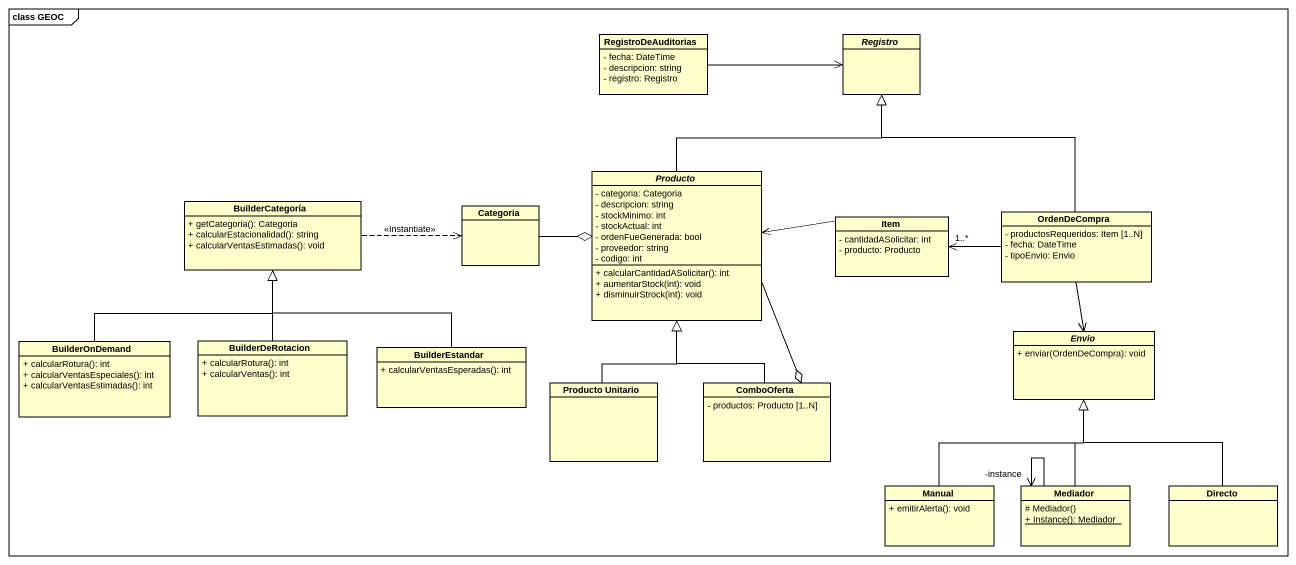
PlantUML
@startuml
mainframe class GEOC
hide circle
hide empty members
skinparam classAttributeIconSize 0
class RegistroDeAuditorias {
  - fecha: DateTime
  - descripcion: string
  - registro: Registro
}
abstract class Registro
abstract class Producto {
  - categoria: Categoria
  - descripcion: string
  - stockMinimo: int
  - stockActual: int
  - ordenFueGenerada: bool
  - proveedor: string
  - codigo: int
  + calcularCantidadASolicitar(): int
  + aumentarStock(int): void
  + disminuirStrock(int): void
}
class BuilderCategoría {
  + getCategoria(): Categoria
  + calcularEstacionalidad(): string
  + calcularVentasEstimadas(): void
}
class Categoria
class Item {
  - cantidadASolicitar: int
  - producto: Producto
}
class OrdenDeCompra {
  - productosRequeridos: Item [1..N]
  - fecha: DateTime
  - tipoEnvio: Envio
}
class BuilderOnDemand {
  + calcularRotura(): int
  + calcularVentasEspeciales(): int
  + calcularVentasEstimadas(): int
}
class BuilderDeRotacion {
  + calcularRotura(): int
  + calcularVentas(): int
}
class BuilderEstandar {
  + calcularVentasEsperadas(): int
}
abstract class Envio {
  + enviar(OrdenDeCompra): void
}
class "Producto Unitario" as Producto_Unitario
class ComboOferta {
  - productos: Producto [1..N]
}
class Manual {
  + emitirAlerta(): void
}
class Mediador {
  # Mediador()
  {static} + Instance(): Mediador
}
class Directo
RegistroDeAuditorias -right-> Registro
Producto -up-|> Registro
Producto --o ComboOferta
Categoria -right-o Producto
Categoria <.left. BuilderCategoría : <<Instantiate>>
Item -left-> Producto
OrdenDeCompra -up-|> Registro
OrdenDeCompra -left-> "1..*" Item
OrdenDeCompra --> Envio
BuilderOnDemand -up-|> BuilderCategoría
BuilderDeRotacion -up-|> BuilderCategoría
BuilderEstandar -up-|> BuilderCategoría
Producto_Unitario -up-|> Producto
ComboOferta -up-|> Producto
Manual -up-|> Envio
Mediador -up-|> Envio
Mediador --> "-instance" Mediador
Directo -up-|> Envio
@enduml
